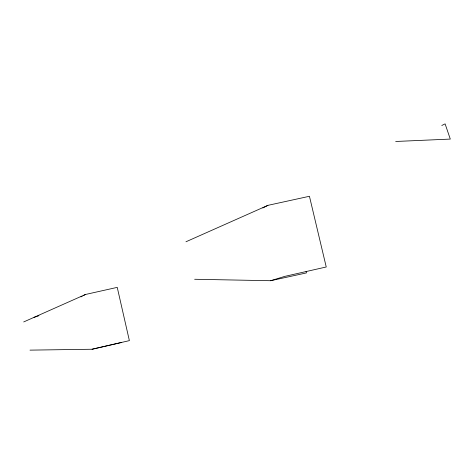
<?xml version="1.0" encoding="UTF-8"?>
<svg xmlns="http://www.w3.org/2000/svg" width="474" height="474" viewBox="0 0 474 474"><rect width="100%" height="100%" fill="white"/><g stroke="black" fill="none" stroke-linecap="round" stroke-linejoin="round"><path stroke-width="0.71" d="M80.959 296.896L82.239 296.209M83.519 295.521L85.433 294.49L117.238 287.368L129.378 340.628L92.086 349.243L29.998 350.132M262.827 207.968L267.917 205.349L309.439 196.277L326.242 266.981L284.661 276.413L270.648 280.715L194.642 279.269M441.786 125.492L445.104 123.868L450.3 139.078L395.677 141.477M185.962 241.776L267.917 205.349M23.7 321.941L85.433 294.49M34.027 317.367L38.921 315.714M92.086 349.243L121.285 342.536M270.648 280.715L306.459 272.906L306.121 271.466"/></g></svg>
